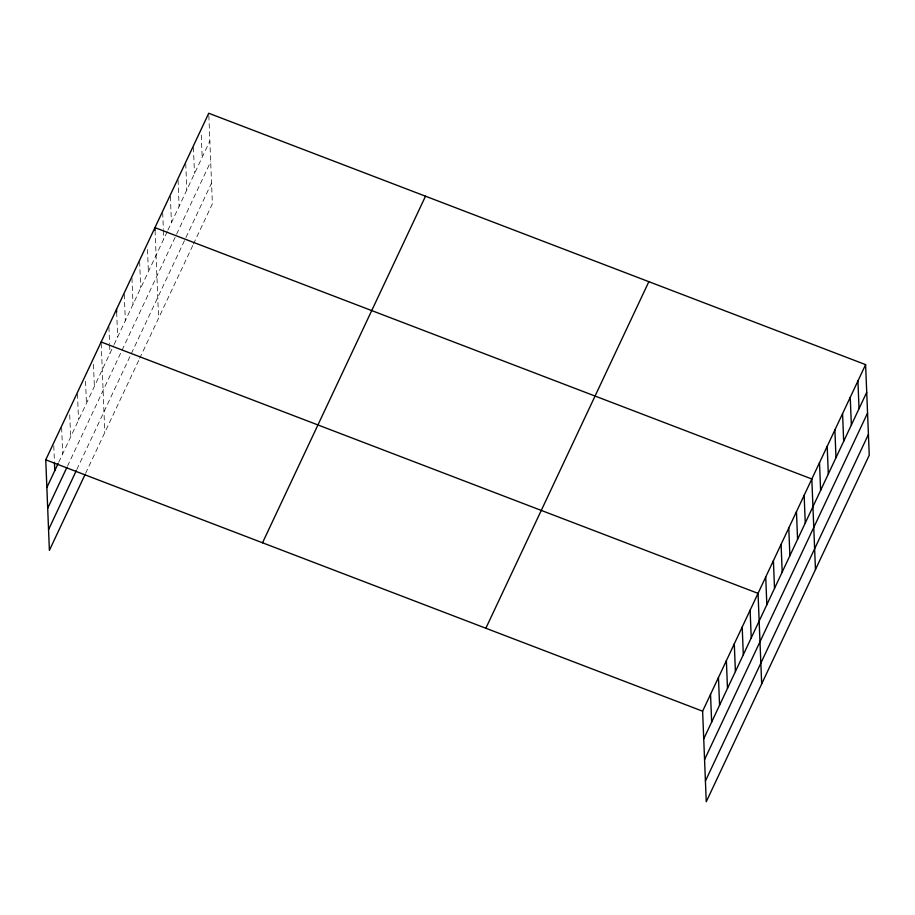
<?xml version="1.0" encoding="UTF-8"?>
<svg xmlns="http://www.w3.org/2000/svg" width="915" height="915" viewBox="0 0 915 915"><rect width="100%" height="100%" fill="white"/><g stroke="black" fill="none" stroke-linecap="round" stroke-linejoin="round"><path stroke-width="0.69" stroke-dasharray="4.58 3.43" d="M58.732 462.258L113.506 345.801M114.101 344.543L167.296 231.438M167.891 230.18L209.855 140.944M67.493 466.17L210.69 161.692M76.826 469.509L211.548 183.057M85.575 473.41L139.091 359.641M139.675 358.383L192.871 245.277M193.465 244.019L212.383 203.805L208.803 114.638M201.277 135.134L202.169 157.289M193.431 147.315L194.483 173.621M185.745 163.659L186.797 189.954M178.059 179.992L179.123 206.298M170.373 196.336L171.437 222.631M162.698 212.669L163.362 229.288M163.419 230.672L163.751 238.975M155.07 230.397L158.592 318.168M147.498 249.498L148.379 271.652M139.64 261.69L140.704 287.985M131.954 278.023L133.018 304.329M124.28 294.367L125.332 320.662M116.651 312.084L117.646 337.006M108.908 327.032L109.571 343.651M109.628 345.035L109.96 353.339M101.222 343.377L104.802 432.532M93.479 364.364L94.359 386.507M85.552 381.2L86.445 403.343M77.478 393.873L78.53 420.179M69.723 414.861L70.615 437.015M61.637 427.545L62.7 453.84M53.779 445.754L54.385 460.988"/><path stroke-width="1.37" d="M85.015 474.622L49.387 550.361L45.75 459.822L208.746 113.254L865.613 364.639L869.25 455.178L706.254 801.746L702.617 711.195L865.613 364.639M46.859 487.512L58.171 463.459M47.694 508.248L66.921 467.371M48.552 529.625L76.265 470.71M262.514 542.778L425.509 196.21M485.854 628.239L648.849 281.683M703.738 738.885L866.722 392.318M704.561 759.622L867.557 413.065M705.419 780.998L868.415 434.431M101.165 341.993L758.043 593.366L761.68 683.905M45.75 459.822L702.617 711.195M857.927 380.972L859.036 408.662M850.241 397.304L851.362 424.995M842.566 413.649L843.676 441.339M834.88 429.981L835.99 457.672M827.194 446.326L828.304 474.016M819.508 462.658L820.618 490.349M815.459 569.542L811.822 479.003L154.955 227.629L155.07 230.397M804.148 495.335L805.257 523.025M796.462 511.679L797.571 539.358M788.776 528.012L789.885 555.702M781.09 544.356L782.199 572.035M773.404 560.689L774.513 588.379M765.718 577.033L766.839 604.712M750.117 610.202L751.238 637.881M742.202 627.038L743.312 654.717M734.288 643.863L735.397 671.553M726.373 660.699L727.482 688.389M718.458 677.535L719.567 705.213M710.543 694.371L711.653 722.049M116.537 309.316L116.651 312.084M54.443 462.372L54.774 470.676"/></g></svg>
